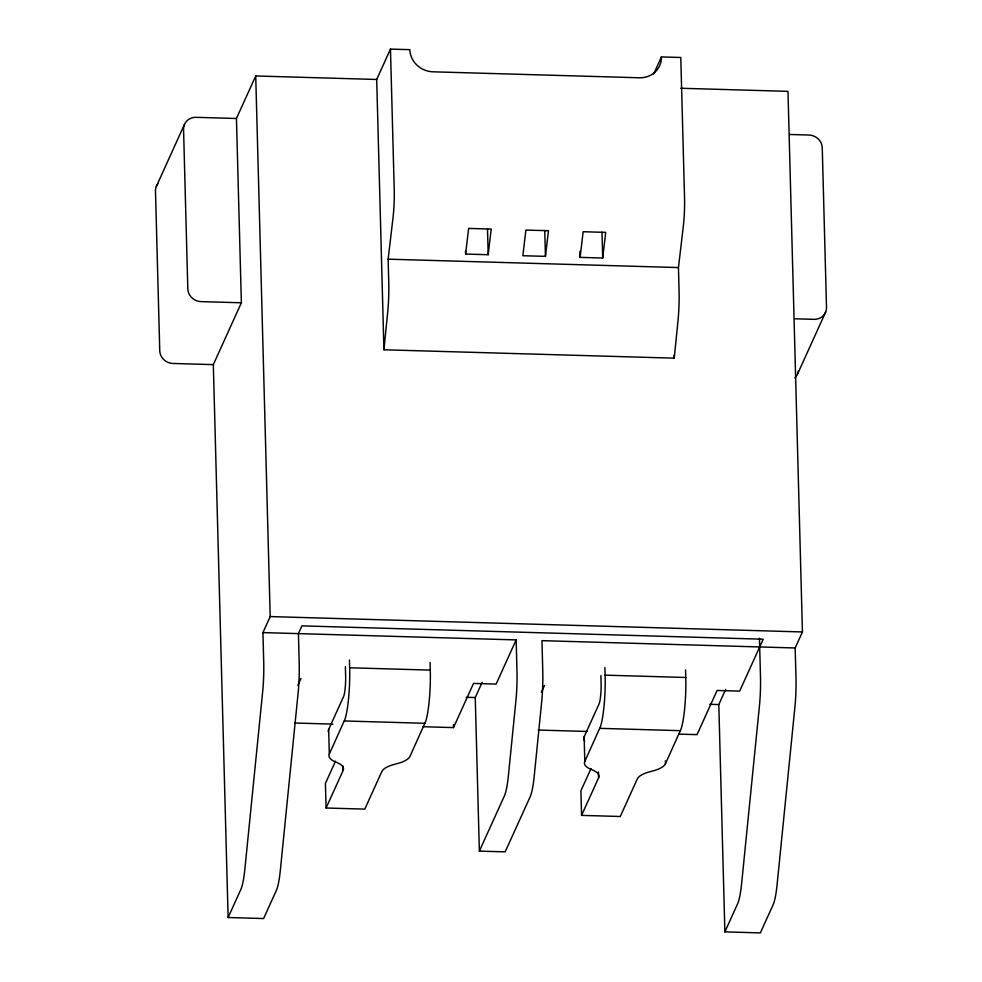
<?xml version="1.0" encoding="UTF-8"?>
<svg xmlns="http://www.w3.org/2000/svg" width="982" height="982" viewBox="0 0 982 982"><rect width="100%" height="100%" fill="white"/><g stroke="black" fill="none" stroke-linecap="round" stroke-linejoin="round"><path stroke-width="1.47" d="M383.925 349.776L387.681 312.337A39.415 6.027 -88.3 0 0 388.749 282.215L388.135 259.174L392.96 218.286A34.861 5.327 -88.3 0 0 394.212 188.863L390.468 49.1L409.825 49.665A22.856 21.223 24.4 0 0 432.976 71.809L639.417 77.774A22.856 21.223 24.4 0 0 661.426 56.931L680.784 57.484L684.528 197.247A34.861 5.327 -88.3 0 1 683.276 226.682L678.452 267.57L679.065 290.598A39.415 6.027 -88.3 0 1 677.997 320.721L674.241 358.16L383.925 349.776L376.695 79.468L390.468 49.1M465.603 254.056L468.635 228.413L491.209 229.064L488.189 254.719L465.603 254.056L465.529 251.024M545.44 256.363L548.472 230.721L525.886 230.07L522.866 255.713L545.44 256.363L544.752 230.525M580.117 257.37L583.148 231.727L605.722 232.378L602.702 258.02L580.117 257.37L579.957 251.294M430.091 662.433L430.374 674.622A42.508 6.493 -88.3 0 1 425.685 721.414L409.973 756.361A30.933 10.471 -1.5 0 1 397.317 763.591L394.482 764.34A30.933 10.471 -1.5 0 0 381.826 771.57L364.788 809.119L326.085 808.002L343.123 770.453A30.933 10.471 -1.5 0 0 337.268 762.683L335.169 761.787A30.933 10.471 -1.5 0 1 329.326 754.029L345.038 719.082A42.508 6.493 -88.3 0 0 349.727 672.289L349.457 660.1M685.571 669.822L685.853 681.999A42.508 6.493 -88.3 0 1 681.152 728.804L665.452 763.738A30.933 10.471 -1.5 0 1 652.797 770.968L649.949 771.717A30.933 10.471 -1.5 0 0 637.306 778.947L620.268 816.496L581.565 815.379L598.59 777.83A30.933 10.471 -1.5 0 0 592.747 770.072L590.648 769.176A30.933 10.471 -1.5 0 1 584.806 761.406L600.518 726.471A42.508 6.493 -88.3 0 0 605.207 679.667L604.924 667.49M156.347 186.408L184.395 124.567M678.709 734.106L697.036 734.634L717.081 690.469L739.655 691.119L763.198 639.208L301.928 625.878L298.418 633.611L299.191 662.789A39.415 6.027 -88.3 0 1 298.123 692.911L280.361 870.101A39.415 6.027 -88.3 0 1 276.372 890.379L263.606 918.551L228.119 917.519L213.315 364.629L241.376 302.787L236.441 118.491L255.725 75.97L376.695 79.468M228.119 917.519L240.897 889.361A39.415 6.027 -88.3 0 0 244.874 869.07L262.648 691.893A39.415 6.027 -88.3 0 0 263.716 661.77L262.93 632.592L270.197 616.573L255.725 75.97M297.828 685.338L300.958 678.439M328.491 732.241A30.933 10.471 -1.5 0 1 328.663 729.454L343.54 696.68A16.326 2.492 -88.3 0 0 345.627 675.8L345.382 666.618M335.525 761.173L325.423 783.427L326.085 808.002M653.693 73.969L661.426 56.931M422.947 726.717L453.5 727.601L473.533 683.423L496.119 684.086L516.151 639.908L262.93 632.592M680.784 88.257L787.969 91.351L802.441 631.954L795.174 647.973L541.954 640.657L542.776 671.369A39.415 6.027 -88.3 0 1 541.708 701.492L534.208 776.357A39.415 6.027 -88.3 0 1 530.219 796.648L505.165 851.86L479.363 851.124L475.251 697.539L482.137 682.355M541.364 692.384L544.494 685.473M479.363 851.124L504.417 795.899A39.415 6.027 -88.3 0 0 508.394 775.62L515.906 700.743A39.415 6.027 -88.3 0 0 516.974 670.62L516.151 639.908M584.806 761.406L584.143 736.831L599.008 704.057A16.326 2.492 -88.3 0 0 601.107 683.177L600.898 675.53M591.004 768.562L580.902 790.805L581.565 815.379M797.605 373.933L825.653 312.092M795.174 647.973L795.96 677.15A39.415 6.027 -88.3 0 1 794.892 707.273L777.118 884.451A39.415 6.027 -88.3 0 1 773.141 904.741L760.363 932.9L724.876 931.869L718.799 704.573L725.686 689.389M724.876 931.869L737.654 903.71A39.415 6.027 -88.3 0 0 741.643 883.432L759.405 706.242A39.415 6.027 -88.3 0 0 760.473 676.119L759.454 638.165M236.441 118.491L196.118 117.324A13.061 12.128 24.4 0 0 183.548 129.243L187.82 288.966A13.061 12.128 24.4 0 0 201.052 301.621L241.376 302.787M789.589 134.473L809.008 135.037A13.061 12.128 24.4 0 1 822.241 147.693L826.513 307.415A13.061 12.128 24.4 0 1 813.943 319.334L794.524 318.769M388.135 259.174L678.452 267.57M213.315 364.629L172.992 363.463A13.061 12.128 24.4 0 1 159.759 350.807L155.487 191.085A13.061 12.128 24.4 0 1 157.955 183.683M270.197 616.573L802.441 631.954M349.653 667.772L430.3 670.105M605.133 675.15L685.78 677.482M466.217 697.281L475.251 697.539M709.765 704.315L718.799 704.573M344.326 720.96L424.973 723.292M599.806 728.349L680.44 730.682M294.661 723.01L332.849 724.115M538.21 730.056L587.076 731.467M674.155 355.103L674.241 358.16M665.366 760.854L665.452 763.738M602.003 232.182L602.702 258.02M598.443 772.048L598.59 777.83M487.502 228.867L488.189 254.719M453.414 724.679L453.5 727.601M343 766.12L343.123 770.453M328.663 729.454L329.326 754.029M798.391 370.865A13.061 12.128 24.4 0 1 794.917 377.849M584.707 740.98A30.933 10.471 -1.5 0 1 584.143 736.831"/></g></svg>
